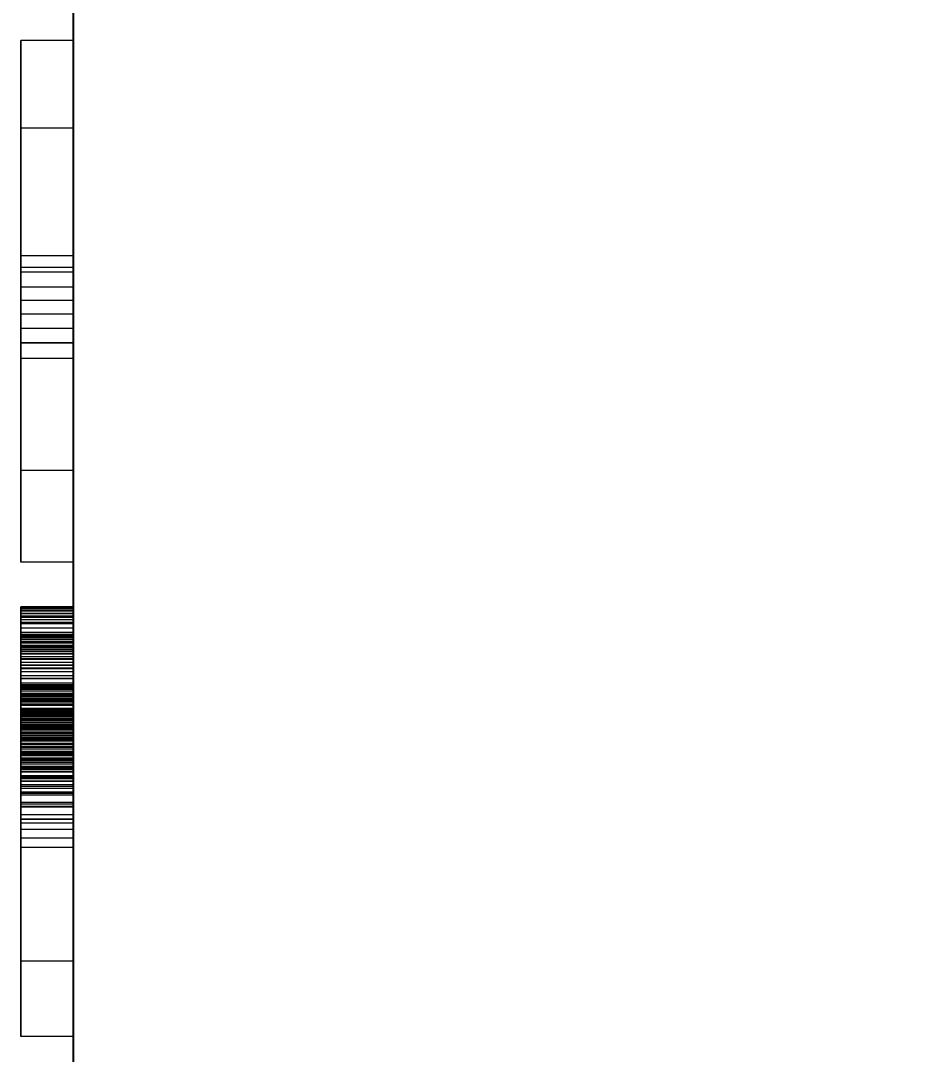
# Model space of a CAD drawing. Header units: millimetres. Extents: x 18 to 1043, y 90 to 420.
# Drawn here: x 272.492 to 275.868, y 138.705 to 142.616 of the extents above; entities that cross this region are included whole.
import ezdxf

# ---------------------------------------------------------------- set-up
doc = ezdxf.new("R2010")
doc.units = ezdxf.units.MM
doc.linetypes.add('WP_HIDDEN', pattern=[2.3, 1.5, -0.8])
for name, color, linetype, lineweight in [('DIMENSIONS', 7, 'CONTINUOUS', 18), ('HIDDEN', 7, 'WP_HIDDEN', 13), ('VISIBLE', 7, 'CONTINUOUS', 25)]:
    doc.layers.add(name, color=color, linetype=linetype, lineweight=lineweight)
doc.styles.add('CJK', font='Arial Unicode.ttf')
doc.styles.add('OpenSansCondensed-Light', font='OpenSansCondensed-Light.ttf')
doc.dimstyles.new('EZDXF', dxfattribs={"dimtxt": 0.25, "dimasz": 0.175, "dimexe": 0.375, "dimexo": 0.125, "dimgap": 0.1, "dimtad": 1, "dimlfac": 100, "dimzin": 12, "dimdsep": 46, "dimtxsty": 'OpenSansCondensed-Light', "dimblk": 'ARCHTICK', "dimcen": 2.5, "dimazin": 3, "dimtfac": 0.5, "dimtmove": 2, "dimatfit": 3})

# ---------------------------------------------------------------- blocks, each defined once
blk = doc.blocks.new('_ARCHTICK')
at = {"color": 0, "linetype": 'BYBLOCK', "const_width": 0.15}
blk.add_lwpolyline([(-0.5, -0.5), (0.5, 0.5)], dxfattribs=at)

msp = doc.modelspace()

# ---------------------------------------------------------------- linework, layer by layer
at = {"layer": 'HIDDEN', "ltscale": 1.538462}
for p, q in [((272.49231, 141.68165), (272.49231, 142.54081)), ((272.69231, 142.54081), (272.49231, 142.54081)), ((272.49231, 142.54081), (272.49231, 142.2089)), ((272.69231, 142.54081), (272.69231, 142.2089)), ((272.69231, 141.68165), (272.69231, 142.54081)), ((272.69231, 142.2089), (272.49231, 142.2089)), ((272.49231, 142.2089), (272.49231, 141.7918)), ((272.69231, 142.2089), (272.69231, 141.7918)), ((272.49231, 141.7918), (272.49231, 141.72535)), ((272.69231, 141.7918), (272.69231, 141.72535)), ((272.69231, 141.72535), (272.49231, 141.72535)), ((272.49231, 141.72535), (272.49231, 141.66403)), ((272.69231, 141.72535), (272.69231, 141.66403)), ((272.49231, 141.39674), (272.49231, 141.68165)), ((272.69231, 141.68165), (272.49231, 141.68165)), ((272.69231, 141.66403), (272.49231, 141.66403)), ((272.49231, 141.66403), (272.49231, 141.60786)), ((272.69231, 141.39674), (272.69231, 141.68165)), ((272.69231, 141.66403), (272.69231, 141.60786)), ((272.69231, 141.60786), (272.49231, 141.60786)), ((272.49231, 141.60786), (272.49231, 141.55682)), ((272.69231, 141.60786), (272.69231, 141.55682)), ((272.69231, 141.55682), (272.49231, 141.55682)), ((272.49231, 141.55682), (272.49231, 141.50514)), ((272.69231, 141.55682), (272.69231, 141.50514)), ((272.69231, 141.50514), (272.49231, 141.50514)), ((272.49231, 141.50514), (272.49231, 141.45144)), ((272.69231, 141.50514), (272.69231, 141.45144)), ((272.69231, 141.45144), (272.49231, 141.45144)), ((272.49231, 141.45144), (272.49231, 141.39573)), ((272.69231, 141.45144), (272.69231, 141.39573)), ((272.69231, 141.39674), (272.49231, 141.39674)), ((272.49231, 140.56695), (272.49231, 141.39674)), ((272.69231, 141.39573), (272.49231, 141.39573)), ((272.49231, 141.39573), (272.49231, 141.33799)), ((272.69231, 140.56695), (272.69231, 141.39674)), ((272.69231, 141.39573), (272.69231, 141.33799)), ((272.69231, 141.33799), (272.49231, 141.33799)), ((272.49231, 141.33799), (272.49231, 140.91355)), ((272.69231, 141.33799), (272.69231, 140.91355)), ((272.69231, 140.91355), (272.49231, 140.91355)), ((272.49231, 140.91355), (272.49231, 140.56695)), ((272.69231, 140.91355), (272.69231, 140.56695)), ((272.69231, 140.56695), (272.49231, 140.56695)), ((272.49231, 140.39706), (272.49231, 140.39806)), ((272.69231, 140.39806), (272.49231, 140.39806)), ((272.49231, 140.39806), (272.49231, 140.39642)), ((272.49231, 140.39406), (272.49231, 140.39706)), ((272.69231, 140.39706), (272.49231, 140.39706)), ((272.69231, 140.39642), (272.49231, 140.39642)), ((272.49231, 140.39642), (272.49231, 140.39149)), ((272.49231, 140.38907), (272.49231, 140.39406)), ((272.69231, 140.39406), (272.49231, 140.39406)), ((272.69231, 140.39149), (272.49231, 140.39149)), ((272.49231, 140.39149), (272.49231, 140.38329)), ((272.49231, 140.38208), (272.49231, 140.38907)), ((272.69231, 140.38907), (272.49231, 140.38907)), ((272.69231, 140.38329), (272.49231, 140.38329)), ((272.49231, 140.38329), (272.49231, 140.3718)), ((272.49231, 140.3731), (272.49231, 140.38208)), ((272.69231, 140.38208), (272.49231, 140.38208)), ((272.49231, 140.36212), (272.49231, 140.3731)), ((272.69231, 140.3731), (272.49231, 140.3731)), ((272.69231, 140.3718), (272.49231, 140.3718)), ((272.49231, 140.3718), (272.49231, 140.35704)), ((272.69231, 140.39806), (272.69231, 140.39642)), ((272.69231, 140.39706), (272.69231, 140.39806)), ((272.69231, 140.39406), (272.69231, 140.39706)), ((272.69231, 140.39642), (272.69231, 140.39149)), ((272.69231, 140.38907), (272.69231, 140.39406)), ((272.69231, 140.39149), (272.69231, 140.38329)), ((272.69231, 140.38208), (272.69231, 140.38907)), ((272.69231, 140.38329), (272.69231, 140.3718)), ((272.69231, 140.3731), (272.69231, 140.38208)), ((272.69231, 140.36212), (272.69231, 140.3731)), ((272.69231, 140.3718), (272.69231, 140.35704)), ((272.49231, 140.34914), (272.49231, 140.36212)), ((272.69231, 140.36212), (272.49231, 140.36212)), ((272.69231, 140.35704), (272.49231, 140.35704)), ((272.49231, 140.35704), (272.49231, 140.33899)), ((272.49231, 140.33417), (272.49231, 140.34914)), ((272.69231, 140.34914), (272.49231, 140.34914)), ((272.69231, 140.33899), (272.49231, 140.33899)), ((272.49231, 140.33899), (272.49231, 140.31766)), ((272.49231, 140.31773), (272.49231, 140.33417)), ((272.69231, 140.33417), (272.49231, 140.33417)), ((272.69231, 140.34914), (272.69231, 140.36212)), ((272.69231, 140.35704), (272.69231, 140.33899)), ((272.69231, 140.33417), (272.69231, 140.34914)), ((272.69231, 140.33899), (272.69231, 140.31766)), ((272.69231, 140.31773), (272.69231, 140.33417)), ((272.49231, 140.30034), (272.49231, 140.31773)), ((272.69231, 140.31773), (272.49231, 140.31773)), ((272.69231, 140.31766), (272.49231, 140.31766)), ((272.49231, 140.31766), (272.49231, 140.29305)), ((272.49231, 140.28202), (272.49231, 140.30034)), ((272.69231, 140.30034), (272.49231, 140.30034)), ((272.69231, 140.29378), (272.49231, 140.29378)), ((272.49231, 140.29378), (272.49231, 140.29246)), ((272.49231, 140.29261), (272.49231, 140.29378)), ((272.69231, 140.29305), (272.49231, 140.29305)), ((272.49231, 140.29305), (272.49231, 140.26538)), ((272.69231, 140.29261), (272.49231, 140.29261)), ((272.49231, 140.2891), (272.49231, 140.29261)), ((272.69231, 140.29246), (272.49231, 140.29246)), ((272.49231, 140.29246), (272.49231, 140.2885)), ((272.69231, 140.2891), (272.49231, 140.2891)), ((272.49231, 140.28325), (272.49231, 140.2891)), ((272.69231, 140.2885), (272.49231, 140.2885)), ((272.49231, 140.2885), (272.49231, 140.28191)), ((272.69231, 140.30034), (272.69231, 140.31773)), ((272.69231, 140.31766), (272.69231, 140.29305)), ((272.69231, 140.28202), (272.69231, 140.30034)), ((272.69231, 140.29378), (272.69231, 140.29246)), ((272.69231, 140.29261), (272.69231, 140.29378)), ((272.69231, 140.29305), (272.69231, 140.26538)), ((272.69231, 140.2891), (272.69231, 140.29261)), ((272.69231, 140.29246), (272.69231, 140.2885)), ((272.69231, 140.28325), (272.69231, 140.2891)), ((272.69231, 140.2885), (272.69231, 140.28191)), ((272.69231, 140.28325), (272.49231, 140.28325)), ((272.49231, 140.27506), (272.49231, 140.28325)), ((272.49231, 140.26276), (272.49231, 140.28202)), ((272.69231, 140.28202), (272.49231, 140.28202)), ((272.69231, 140.28191), (272.49231, 140.28191)), ((272.49231, 140.28191), (272.49231, 140.27267)), ((272.69231, 140.27506), (272.49231, 140.27506)), ((272.49231, 140.26452), (272.49231, 140.27506)), ((272.69231, 140.27267), (272.49231, 140.27267)), ((272.49231, 140.27267), (272.49231, 140.26079)), ((272.69231, 140.26538), (272.49231, 140.26538)), ((272.49231, 140.26538), (272.49231, 140.2349)), ((272.69231, 140.26452), (272.49231, 140.26452)), ((272.49231, 140.25165), (272.49231, 140.26452)), ((272.49231, 140.24255), (272.49231, 140.26276)), ((272.69231, 140.26276), (272.49231, 140.26276)), ((272.69231, 140.26079), (272.49231, 140.26079)), ((272.49231, 140.26079), (272.49231, 140.24628)), ((272.69231, 140.25165), (272.49231, 140.25165)), ((272.49231, 140.23644), (272.49231, 140.25165)), ((272.69231, 140.24628), (272.49231, 140.24628)), ((272.49231, 140.24628), (272.49231, 140.22913)), ((272.69231, 140.27506), (272.69231, 140.28325)), ((272.69231, 140.26276), (272.69231, 140.28202)), ((272.69231, 140.28191), (272.69231, 140.27267)), ((272.69231, 140.26452), (272.69231, 140.27506)), ((272.69231, 140.27267), (272.69231, 140.26079)), ((272.69231, 140.26538), (272.69231, 140.2349)), ((272.69231, 140.25165), (272.69231, 140.26452)), ((272.69231, 140.24255), (272.69231, 140.26276)), ((272.69231, 140.26079), (272.69231, 140.24628)), ((272.69231, 140.23644), (272.69231, 140.25165)), ((272.69231, 140.24628), (272.69231, 140.22913)), ((272.49231, 140.2214), (272.49231, 140.24255)), ((272.69231, 140.24255), (272.49231, 140.24255)), ((272.69231, 140.23644), (272.49231, 140.23644)), ((272.49231, 140.21888), (272.49231, 140.23644)), ((272.69231, 140.2349), (272.49231, 140.2349)), ((272.49231, 140.2349), (272.49231, 140.20159)), ((272.69231, 140.22913), (272.49231, 140.22913)), ((272.49231, 140.22913), (272.49231, 140.20933)), ((272.49231, 140.19932), (272.49231, 140.2214)), ((272.69231, 140.2214), (272.49231, 140.2214)), ((272.69231, 140.21888), (272.49231, 140.21888)), ((272.49231, 140.19896), (272.49231, 140.21888)), ((272.69231, 140.20933), (272.49231, 140.20933)), ((272.49231, 140.20933), (272.49231, 140.18721)), ((272.69231, 140.2214), (272.69231, 140.24255)), ((272.69231, 140.21888), (272.69231, 140.23644)), ((272.69231, 140.2349), (272.69231, 140.20159)), ((272.69231, 140.22913), (272.69231, 140.20933)), ((272.69231, 140.19932), (272.69231, 140.2214)), ((272.69231, 140.19896), (272.69231, 140.21888)), ((272.69231, 140.20933), (272.69231, 140.18721)), ((272.69231, 140.20159), (272.49231, 140.20159)), ((272.49231, 140.20159), (272.49231, 140.16546)), ((272.49231, 140.17629), (272.49231, 140.19932)), ((272.69231, 140.19932), (272.49231, 140.19932)), ((272.69231, 140.19896), (272.49231, 140.19896)), ((272.49231, 140.17666), (272.49231, 140.19896)), ((272.69231, 140.18721), (272.49231, 140.18721)), ((272.49231, 140.18721), (272.49231, 140.16307)), ((272.69231, 140.17666), (272.49231, 140.17666)), ((272.49231, 140.15197), (272.49231, 140.17666)), ((272.49231, 140.15205), (272.49231, 140.17629)), ((272.69231, 140.17629), (272.49231, 140.17629)), ((272.69231, 140.20159), (272.69231, 140.16546)), ((272.69231, 140.17629), (272.69231, 140.19932)), ((272.69231, 140.17666), (272.69231, 140.19896)), ((272.69231, 140.18721), (272.69231, 140.16307)), ((272.69231, 140.15197), (272.69231, 140.17666)), ((272.69231, 140.15205), (272.69231, 140.17629)), ((272.69231, 140.16546), (272.49231, 140.16546)), ((272.49231, 140.16546), (272.49231, 140.12651)), ((272.69231, 140.16307), (272.49231, 140.16307)), ((272.49231, 140.16307), (272.49231, 140.13691)), ((272.49231, 140.12631), (272.49231, 140.15205)), ((272.69231, 140.15205), (272.49231, 140.15205)), ((272.69231, 140.15197), (272.49231, 140.15197)), ((272.49231, 140.12489), (272.49231, 140.15197)), ((272.69231, 140.13691), (272.49231, 140.13691)), ((272.49231, 140.13691), (272.49231, 140.10873)), ((272.69231, 140.16546), (272.69231, 140.12651)), ((272.69231, 140.16307), (272.69231, 140.13691)), ((272.69231, 140.12631), (272.69231, 140.15205)), ((272.69231, 140.12489), (272.69231, 140.15197)), ((272.69231, 140.13691), (272.69231, 140.10873)), ((272.69231, 140.12651), (272.49231, 140.12651)), ((272.49231, 140.12651), (272.49231, 140.08473)), ((272.49231, 140.09908), (272.49231, 140.12631)), ((272.69231, 140.12631), (272.49231, 140.12631)), ((272.69231, 140.12489), (272.49231, 140.12489)), ((272.49231, 140.09542), (272.49231, 140.12489)), ((272.69231, 140.10873), (272.49231, 140.10873)), ((272.49231, 140.10873), (272.49231, 140.07853)), ((272.49231, 140.10189), (272.49231, 140.10286)), ((272.49231, 140.10286), (272.49231, 140.10219)), ((272.69231, 140.10286), (272.49231, 140.10286)), ((272.49231, 140.10219), (272.49231, 140.1002)), ((272.69231, 140.10219), (272.49231, 140.10219)), ((272.49231, 140.099), (272.49231, 140.10189)), ((272.69231, 140.10189), (272.49231, 140.10189)), ((272.49231, 140.1002), (272.49231, 140.09687)), ((272.69231, 140.1002), (272.49231, 140.1002)), ((272.49231, 140.07036), (272.49231, 140.09908)), ((272.69231, 140.09908), (272.49231, 140.09908)), ((272.49231, 140.09418), (272.49231, 140.099)), ((272.69231, 140.099), (272.49231, 140.099)), ((272.49231, 140.09687), (272.49231, 140.09221)), ((272.69231, 140.09687), (272.49231, 140.09687)), ((272.69231, 140.09542), (272.49231, 140.09542)), ((272.49231, 140.06357), (272.49231, 140.09542)), ((272.49231, 140.08744), (272.49231, 140.09418)), ((272.69231, 140.09418), (272.49231, 140.09418)), ((272.49231, 140.09221), (272.49231, 140.08622)), ((272.69231, 140.09221), (272.49231, 140.09221)), ((272.69231, 140.12651), (272.69231, 140.08473)), ((272.69231, 140.09908), (272.69231, 140.12631)), ((272.69231, 140.09542), (272.69231, 140.12489)), ((272.69231, 140.10873), (272.69231, 140.07853)), ((272.69231, 140.10189), (272.69231, 140.10286)), ((272.69231, 140.10286), (272.69231, 140.10219)), ((272.69231, 140.10219), (272.69231, 140.1002)), ((272.69231, 140.099), (272.69231, 140.10189)), ((272.69231, 140.1002), (272.69231, 140.09687)), ((272.69231, 140.07036), (272.69231, 140.09908)), ((272.69231, 140.09418), (272.69231, 140.099)), ((272.69231, 140.09687), (272.69231, 140.09221)), ((272.69231, 140.06357), (272.69231, 140.09542)), ((272.69231, 140.08744), (272.69231, 140.09418)), ((272.69231, 140.09221), (272.69231, 140.08622)), ((272.49231, 140.07876), (272.49231, 140.08744)), ((272.69231, 140.08744), (272.49231, 140.08744)), ((272.49231, 140.08622), (272.49231, 140.0789)), ((272.69231, 140.08622), (272.49231, 140.08622)), ((272.69231, 140.08473), (272.49231, 140.08473)), ((272.49231, 140.08473), (272.49231, 140.04013)), ((272.49231, 140.0789), (272.49231, 140.07025)), ((272.69231, 140.0789), (272.49231, 140.0789)), ((272.49231, 140.06816), (272.49231, 140.07876)), ((272.69231, 140.07876), (272.49231, 140.07876)), ((272.69231, 140.07853), (272.49231, 140.07853)), ((272.49231, 140.07853), (272.49231, 140.04631)), ((272.49231, 140.04015), (272.49231, 140.07036)), ((272.69231, 140.07036), (272.49231, 140.07036)), ((272.49231, 140.07025), (272.49231, 140.06027)), ((272.69231, 140.07025), (272.49231, 140.07025)), ((272.49231, 140.05563), (272.49231, 140.06816)), ((272.69231, 140.06816), (272.49231, 140.06816)), ((272.69231, 140.06357), (272.49231, 140.06357)), ((272.49231, 140.02933), (272.49231, 140.06357)), ((272.49231, 140.06027), (272.49231, 140.04925)), ((272.69231, 140.06027), (272.49231, 140.06027)), ((272.49231, 140.04117), (272.49231, 140.05563)), ((272.69231, 140.05563), (272.49231, 140.05563)), ((272.69231, 140.07876), (272.69231, 140.08744)), ((272.69231, 140.08622), (272.69231, 140.0789)), ((272.69231, 140.08473), (272.69231, 140.04013)), ((272.69231, 140.0789), (272.69231, 140.07025)), ((272.69231, 140.06816), (272.69231, 140.07876)), ((272.69231, 140.07853), (272.69231, 140.04631)), ((272.69231, 140.04015), (272.69231, 140.07036)), ((272.69231, 140.07025), (272.69231, 140.06027)), ((272.69231, 140.05563), (272.69231, 140.06816)), ((272.69231, 140.02933), (272.69231, 140.06357)), ((272.69231, 140.06027), (272.69231, 140.04925)), ((272.69231, 140.04117), (272.69231, 140.05563)), ((272.49231, 140.04925), (272.49231, 140.0375)), ((272.69231, 140.04925), (272.49231, 140.04925)), ((272.69231, 140.04631), (272.49231, 140.04631)), ((272.49231, 140.04631), (272.49231, 140.01208)), ((272.49231, 140.02501), (272.49231, 140.04117)), ((272.69231, 140.04117), (272.49231, 140.04117)), ((272.49231, 140.00845), (272.49231, 140.04015)), ((272.69231, 140.04015), (272.49231, 140.04015)), ((272.69231, 140.04013), (272.49231, 140.04013)), ((272.49231, 140.04013), (272.49231, 139.99271)), ((272.49231, 140.0375), (272.49231, 140.02502)), ((272.69231, 140.0375), (272.49231, 140.0375)), ((272.69231, 140.02933), (272.49231, 140.02933)), ((272.49231, 139.99271), (272.49231, 140.02933)), ((272.49231, 140.02502), (272.49231, 140.0118)), ((272.69231, 140.02502), (272.49231, 140.02502)), ((272.49231, 140.00735), (272.49231, 140.02501)), ((272.69231, 140.02501), (272.49231, 140.02501)), ((272.49231, 140.01247), (272.49231, 140.01327)), ((272.49231, 140.01327), (272.49231, 140.01241)), ((272.69231, 140.01327), (272.49231, 140.01327)), ((272.49231, 140.01006), (272.49231, 140.01247)), ((272.69231, 140.01247), (272.49231, 140.01247)), ((272.49231, 140.01241), (272.49231, 140.00983)), ((272.69231, 140.01241), (272.49231, 140.01241)), ((272.69231, 140.01208), (272.49231, 140.01208)), ((272.49231, 140.01208), (272.49231, 139.97582)), ((272.49231, 140.0118), (272.49231, 139.99785)), ((272.69231, 140.0118), (272.49231, 140.0118)), ((272.69231, 140.04925), (272.69231, 140.0375)), ((272.69231, 140.04631), (272.69231, 140.01208)), ((272.69231, 140.02501), (272.69231, 140.04117)), ((272.69231, 140.00845), (272.69231, 140.04015)), ((272.69231, 140.04013), (272.69231, 139.99271)), ((272.69231, 140.0375), (272.69231, 140.02502)), ((272.69231, 139.99271), (272.69231, 140.02933)), ((272.69231, 140.02502), (272.69231, 140.0118)), ((272.69231, 140.00735), (272.69231, 140.02501)), ((272.69231, 140.01247), (272.69231, 140.01327)), ((272.69231, 140.01327), (272.69231, 140.01241)), ((272.69231, 140.01006), (272.69231, 140.01247)), ((272.69231, 140.01241), (272.69231, 140.00983)), ((272.69231, 140.01208), (272.69231, 139.97582)), ((272.69231, 140.0118), (272.69231, 139.99785)), ((272.49231, 140.00604), (272.49231, 140.01006)), ((272.69231, 140.01006), (272.49231, 140.01006)), ((272.49231, 140.00983), (272.49231, 140.00553)), ((272.69231, 140.00983), (272.49231, 140.00983)), ((272.49231, 139.97526), (272.49231, 140.00845)), ((272.69231, 140.00845), (272.49231, 140.00845)), ((272.49231, 139.9882), (272.49231, 140.00735)), ((272.69231, 140.00735), (272.49231, 140.00735)), ((272.49231, 140.00042), (272.49231, 140.00604)), ((272.69231, 140.00604), (272.49231, 140.00604)), ((272.49231, 140.00553), (272.49231, 139.9995)), ((272.69231, 140.00553), (272.49231, 140.00553)), ((272.49231, 139.99319), (272.49231, 140.00042)), ((272.69231, 140.00042), (272.49231, 140.00042)), ((272.49231, 139.9995), (272.49231, 139.99176)), ((272.69231, 139.9995), (272.49231, 139.9995)), ((272.49231, 139.99785), (272.49231, 139.98316)), ((272.69231, 139.99785), (272.49231, 139.99785)), ((272.49231, 139.98436), (272.49231, 139.99319)), ((272.69231, 139.99319), (272.49231, 139.99319)), ((272.69231, 139.99271), (272.49231, 139.99271)), ((272.49231, 139.99176), (272.49231, 139.98229)), ((272.69231, 139.99176), (272.49231, 139.99176)), ((272.49231, 139.96756), (272.49231, 139.9882)), ((272.69231, 139.9882), (272.49231, 139.9882)), ((272.49231, 139.97391), (272.49231, 139.98436)), ((272.69231, 139.98436), (272.49231, 139.98436)), ((272.49231, 139.98316), (272.49231, 139.96774)), ((272.69231, 139.98316), (272.49231, 139.98316)), ((272.49231, 139.98229), (272.49231, 139.9711)), ((272.69231, 139.98229), (272.49231, 139.98229)), ((272.69231, 139.97582), (272.49231, 139.97582)), ((272.49231, 139.97582), (272.49231, 139.93703)), ((272.49231, 139.94057), (272.49231, 139.97526)), ((272.69231, 139.97526), (272.49231, 139.97526)), ((272.49231, 139.96187), (272.49231, 139.97391)), ((272.69231, 139.97391), (272.49231, 139.97391)), ((272.69231, 140.00604), (272.69231, 140.01006)), ((272.69231, 140.00983), (272.69231, 140.00553)), ((272.69231, 139.97526), (272.69231, 140.00845)), ((272.69231, 139.9882), (272.69231, 140.00735)), ((272.69231, 140.00042), (272.69231, 140.00604)), ((272.69231, 140.00553), (272.69231, 139.9995)), ((272.69231, 139.99319), (272.69231, 140.00042)), ((272.69231, 139.9995), (272.69231, 139.99176)), ((272.69231, 139.99785), (272.69231, 139.98316)), ((272.69231, 139.98436), (272.69231, 139.99319)), ((272.69231, 139.99176), (272.69231, 139.98229)), ((272.69231, 139.96756), (272.69231, 139.9882)), ((272.69231, 139.97391), (272.69231, 139.98436)), ((272.69231, 139.98316), (272.69231, 139.96774)), ((272.69231, 139.98229), (272.69231, 139.9711)), ((272.69231, 139.97582), (272.69231, 139.93703)), ((272.69231, 139.94057), (272.69231, 139.97526)), ((272.69231, 139.96187), (272.69231, 139.97391)), ((272.49231, 139.9711), (272.49231, 139.9582)), ((272.69231, 139.9711), (272.49231, 139.9711)), ((272.49231, 139.96774), (272.49231, 139.95159)), ((272.69231, 139.96774), (272.49231, 139.96774)), ((272.49231, 139.94543), (272.49231, 139.96756)), ((272.69231, 139.96756), (272.49231, 139.96756)), ((272.49231, 139.94833), (272.49231, 139.96187)), ((272.69231, 139.96187), (272.49231, 139.96187)), ((272.49231, 139.9582), (272.49231, 139.94359)), ((272.69231, 139.9582), (272.49231, 139.9582)), ((272.49231, 139.95159), (272.49231, 139.91652)), ((272.69231, 139.95159), (272.49231, 139.95159)), ((272.49231, 139.93341), (272.49231, 139.94833)), ((272.69231, 139.94833), (272.49231, 139.94833)), ((272.49231, 139.9218), (272.49231, 139.94543)), ((272.69231, 139.94543), (272.49231, 139.94543)), ((272.49231, 139.94359), (272.49231, 139.92731)), ((272.69231, 139.94359), (272.49231, 139.94359)), ((272.49231, 139.90414), (272.49231, 139.94057)), ((272.69231, 139.94057), (272.49231, 139.94057)), ((272.69231, 139.93703), (272.49231, 139.93703)), ((272.49231, 139.93703), (272.49231, 139.89518)), ((272.49231, 139.91712), (272.49231, 139.93341)), ((272.69231, 139.93341), (272.49231, 139.93341)), ((272.69231, 139.9711), (272.69231, 139.9582)), ((272.69231, 139.96774), (272.69231, 139.95159)), ((272.69231, 139.94543), (272.69231, 139.96756)), ((272.69231, 139.94833), (272.69231, 139.96187)), ((272.69231, 139.9582), (272.69231, 139.94359)), ((272.69231, 139.95159), (272.69231, 139.91652)), ((272.69231, 139.93341), (272.69231, 139.94833)), ((272.69231, 139.9218), (272.69231, 139.94543)), ((272.69231, 139.94359), (272.69231, 139.92731)), ((272.69231, 139.90414), (272.69231, 139.94057)), ((272.69231, 139.93703), (272.69231, 139.89518)), ((272.69231, 139.91712), (272.69231, 139.93341)), ((272.49231, 139.92731), (272.49231, 139.90935)), ((272.69231, 139.92731), (272.49231, 139.92731)), ((272.49231, 139.89668), (272.49231, 139.9218)), ((272.69231, 139.9218), (272.49231, 139.9218)), ((272.49231, 139.89945), (272.49231, 139.91712)), ((272.69231, 139.91712), (272.49231, 139.91712)), ((272.49231, 139.91652), (272.49231, 139.87742)), ((272.69231, 139.91652), (272.49231, 139.91652)), ((272.49231, 139.90935), (272.49231, 139.88972)), ((272.69231, 139.90935), (272.49231, 139.90935)), ((272.49231, 139.86572), (272.49231, 139.90414)), ((272.69231, 139.90414), (272.49231, 139.90414)), ((272.49231, 139.8804), (272.49231, 139.89945)), ((272.69231, 139.89945), (272.49231, 139.89945)), ((272.49231, 139.87008), (272.49231, 139.89668)), ((272.69231, 139.89668), (272.49231, 139.89668)), ((272.69231, 139.89518), (272.49231, 139.89518)), ((272.49231, 139.89518), (272.49231, 139.85028)), ((272.69231, 139.92731), (272.69231, 139.90935)), ((272.69231, 139.89668), (272.69231, 139.9218)), ((272.69231, 139.89945), (272.69231, 139.91712)), ((272.69231, 139.91652), (272.69231, 139.87742)), ((272.69231, 139.90935), (272.69231, 139.88972)), ((272.69231, 139.86572), (272.69231, 139.90414)), ((272.69231, 139.8804), (272.69231, 139.89945)), ((272.69231, 139.87008), (272.69231, 139.89668)), ((272.69231, 139.89518), (272.69231, 139.85028)), ((272.49231, 139.88972), (272.49231, 139.86841)), ((272.69231, 139.88972), (272.49231, 139.88972)), ((272.49231, 139.85998), (272.49231, 139.8804)), ((272.69231, 139.8804), (272.49231, 139.8804)), ((272.49231, 139.87742), (272.49231, 139.83428)), ((272.69231, 139.87742), (272.49231, 139.87742)), ((272.49231, 139.84122), (272.49231, 139.87008)), ((272.69231, 139.87008), (272.49231, 139.87008)), ((272.49231, 139.86841), (272.49231, 139.84543)), ((272.69231, 139.86841), (272.49231, 139.86841)), ((272.49231, 139.82529), (272.49231, 139.86572)), ((272.69231, 139.86572), (272.49231, 139.86572)), ((272.49231, 139.83818), (272.49231, 139.85998)), ((272.69231, 139.85998), (272.49231, 139.85998)), ((272.69231, 139.88972), (272.69231, 139.86841)), ((272.69231, 139.85998), (272.69231, 139.8804)), ((272.69231, 139.87742), (272.69231, 139.83428)), ((272.69231, 139.84122), (272.69231, 139.87008)), ((272.69231, 139.86841), (272.69231, 139.84543)), ((272.69231, 139.82529), (272.69231, 139.86572)), ((272.69231, 139.83818), (272.69231, 139.85998)), ((272.69231, 139.85028), (272.49231, 139.85028)), ((272.49231, 139.85028), (272.49231, 139.80234)), ((272.49231, 139.84543), (272.49231, 139.82077)), ((272.69231, 139.84543), (272.49231, 139.84543)), ((272.49231, 139.80936), (272.49231, 139.84122)), ((272.69231, 139.84122), (272.49231, 139.84122)), ((272.49231, 139.815), (272.49231, 139.83818)), ((272.69231, 139.83818), (272.49231, 139.83818)), ((272.49231, 139.83428), (272.49231, 139.7871)), ((272.69231, 139.83428), (272.49231, 139.83428)), ((272.49231, 139.78288), (272.49231, 139.82529)), ((272.69231, 139.82529), (272.49231, 139.82529)), ((272.49231, 139.82077), (272.49231, 139.79444)), ((272.69231, 139.82077), (272.49231, 139.82077)), ((272.69231, 139.85028), (272.69231, 139.80234)), ((272.69231, 139.84543), (272.69231, 139.82077)), ((272.69231, 139.80936), (272.69231, 139.84122)), ((272.69231, 139.815), (272.69231, 139.83818)), ((272.69231, 139.83428), (272.69231, 139.7871)), ((272.69231, 139.78288), (272.69231, 139.82529)), ((272.69231, 139.82077), (272.69231, 139.79444)), ((272.49231, 139.789), (272.49231, 139.815)), ((272.69231, 139.815), (272.49231, 139.815)), ((272.49231, 139.77449), (272.49231, 139.80936)), ((272.69231, 139.80936), (272.49231, 139.80936)), ((272.69231, 139.80234), (272.49231, 139.80234)), ((272.49231, 139.80234), (272.49231, 139.75133)), ((272.49231, 139.79444), (272.49231, 139.7722)), ((272.69231, 139.79444), (272.49231, 139.79444)), ((272.49231, 139.75873), (272.49231, 139.789)), ((272.69231, 139.789), (272.49231, 139.789)), ((272.49231, 139.7871), (272.49231, 139.75405)), ((272.69231, 139.7871), (272.49231, 139.7871)), ((272.49231, 139.73846), (272.49231, 139.78288)), ((272.69231, 139.78288), (272.49231, 139.78288)), ((272.69231, 139.789), (272.69231, 139.815)), ((272.69231, 139.77449), (272.69231, 139.80936)), ((272.69231, 139.80234), (272.69231, 139.75133)), ((272.69231, 139.79444), (272.69231, 139.7722)), ((272.69231, 139.75873), (272.69231, 139.789)), ((272.69231, 139.7871), (272.69231, 139.75405)), ((272.69231, 139.73846), (272.69231, 139.78288)), ((272.49231, 139.73661), (272.49231, 139.77449)), ((272.69231, 139.77449), (272.49231, 139.77449)), ((272.49231, 139.7722), (272.49231, 139.74662)), ((272.69231, 139.7722), (272.49231, 139.7722)), ((272.49231, 139.7242), (272.49231, 139.75873)), ((272.69231, 139.75873), (272.49231, 139.75873)), ((272.49231, 139.75405), (272.49231, 139.71073)), ((272.69231, 139.75405), (272.49231, 139.75405)), ((272.69231, 139.75133), (272.49231, 139.75133)), ((272.49231, 139.75133), (272.49231, 139.69728)), ((272.49231, 139.74662), (272.49231, 139.71768)), ((272.69231, 139.74662), (272.49231, 139.74662)), ((272.49231, 139.69205), (272.49231, 139.73846)), ((272.69231, 139.73846), (272.49231, 139.73846)), ((272.69231, 139.73661), (272.69231, 139.77449)), ((272.69231, 139.7722), (272.69231, 139.74662)), ((272.69231, 139.7242), (272.69231, 139.75873)), ((272.69231, 139.75405), (272.69231, 139.71073)), ((272.69231, 139.75133), (272.69231, 139.69728)), ((272.69231, 139.74662), (272.69231, 139.71768)), ((272.69231, 139.69205), (272.69231, 139.73846)), ((272.49231, 139.69573), (272.49231, 139.73661)), ((272.69231, 139.73661), (272.49231, 139.73661)), ((272.49231, 139.68539), (272.49231, 139.7242)), ((272.69231, 139.7242), (272.49231, 139.7242)), ((272.49231, 139.71768), (272.49231, 139.68539)), ((272.69231, 139.71768), (272.49231, 139.71768)), ((272.49231, 139.71073), (272.49231, 139.65712)), ((272.69231, 139.71073), (272.49231, 139.71073)), ((272.69231, 139.69573), (272.69231, 139.73661)), ((272.69231, 139.68539), (272.69231, 139.7242)), ((272.69231, 139.71768), (272.69231, 139.68539)), ((272.69231, 139.71073), (272.69231, 139.65712)), ((272.69231, 139.69728), (272.49231, 139.69728)), ((272.49231, 139.69728), (272.49231, 139.64018)), ((272.49231, 139.65184), (272.49231, 139.69573)), ((272.69231, 139.69573), (272.49231, 139.69573)), ((272.49231, 139.59324), (272.49231, 139.69205)), ((272.69231, 139.69205), (272.49231, 139.69205)), ((272.49231, 139.64232), (272.49231, 139.68539)), ((272.49231, 139.68539), (272.49231, 139.61077)), ((272.69231, 139.68539), (272.49231, 139.68539)), ((272.69231, 139.69728), (272.69231, 139.64018)), ((272.69231, 139.65184), (272.69231, 139.69573)), ((272.69231, 139.59324), (272.69231, 139.69205)), ((272.69231, 139.64232), (272.69231, 139.68539)), ((272.69231, 139.68539), (272.69231, 139.61077)), ((272.49231, 139.65712), (272.49231, 139.59324)), ((272.69231, 139.65712), (272.49231, 139.65712)), ((272.49231, 139.55505), (272.49231, 139.65184)), ((272.69231, 139.65184), (272.49231, 139.65184)), ((272.49231, 139.59498), (272.49231, 139.64232)), ((272.69231, 139.64232), (272.49231, 139.64232)), ((272.69231, 139.64018), (272.49231, 139.64018)), ((272.49231, 139.64018), (272.49231, 139.58002)), ((272.69231, 139.65712), (272.69231, 139.59324)), ((272.69231, 139.55505), (272.69231, 139.65184)), ((272.69231, 139.59498), (272.69231, 139.64232)), ((272.69231, 139.64018), (272.69231, 139.58002)), ((272.49231, 139.61077), (272.49231, 139.52274)), ((272.69231, 139.61077), (272.49231, 139.61077)), ((272.49231, 139.48749), (272.49231, 139.59498)), ((272.69231, 139.59498), (272.49231, 139.59498)), ((272.49231, 138.77226), (272.49231, 139.59324)), ((272.69231, 139.59324), (272.49231, 139.59324)), ((272.49231, 139.59324), (272.49231, 139.05718)), ((272.69231, 139.61077), (272.69231, 139.52274)), ((272.69231, 139.48749), (272.69231, 139.59498)), ((272.69231, 138.77226), (272.69231, 139.59324)), ((272.69231, 139.59324), (272.69231, 139.05718)), ((272.69231, 139.58002), (272.49231, 139.58002)), ((272.49231, 139.58002), (272.49231, 138.77226)), ((272.49231, 139.05718), (272.49231, 139.55505)), ((272.69231, 139.55505), (272.49231, 139.55505)), ((272.69231, 139.58002), (272.69231, 138.77226)), ((272.69231, 139.05718), (272.69231, 139.55505)), ((272.49231, 139.52274), (272.49231, 139.05718)), ((272.69231, 139.52274), (272.49231, 139.52274)), ((272.69231, 139.52274), (272.69231, 139.05718)), ((272.49231, 139.05718), (272.49231, 139.48749)), ((272.69231, 139.48749), (272.49231, 139.48749)), ((272.69231, 139.05718), (272.69231, 139.48749)), ((272.69231, 139.05718), (272.49231, 139.05718)), ((272.69231, 138.77226), (272.49231, 138.77226))]:
    msp.add_line(p, q, dxfattribs=at)
at = {"layer": 'VISIBLE'}
msp.add_line((272.69231, 91.53846), (272.69231, 191.53846), dxfattribs=at)

# ---------------------------------------------------------------- dimensions: what is measured, and where the dimension line sits
at = {"layer": 'DIMENSIONS'}
msp.add_linear_dim(base=(285, 91.53846), p1=(272.69231, 91.53846), p2=(272.69231, 191.53846), angle=90, dimstyle='EZDXF', override={"dimtxt": 4, "dimasz": 2.307692, "dimexe": 1.230769, "dimexo": 1.230769, "dimgap": 1.538462, "dimdec": 4, "dimlfac": 1, "dimzin": 8, "dimtxsty": 'CJK', "dimclrd": 7, "dimclre": 7, "dimclrt": 7}, dxfattribs=at).render()

doc.saveas('drawing.dxf')
